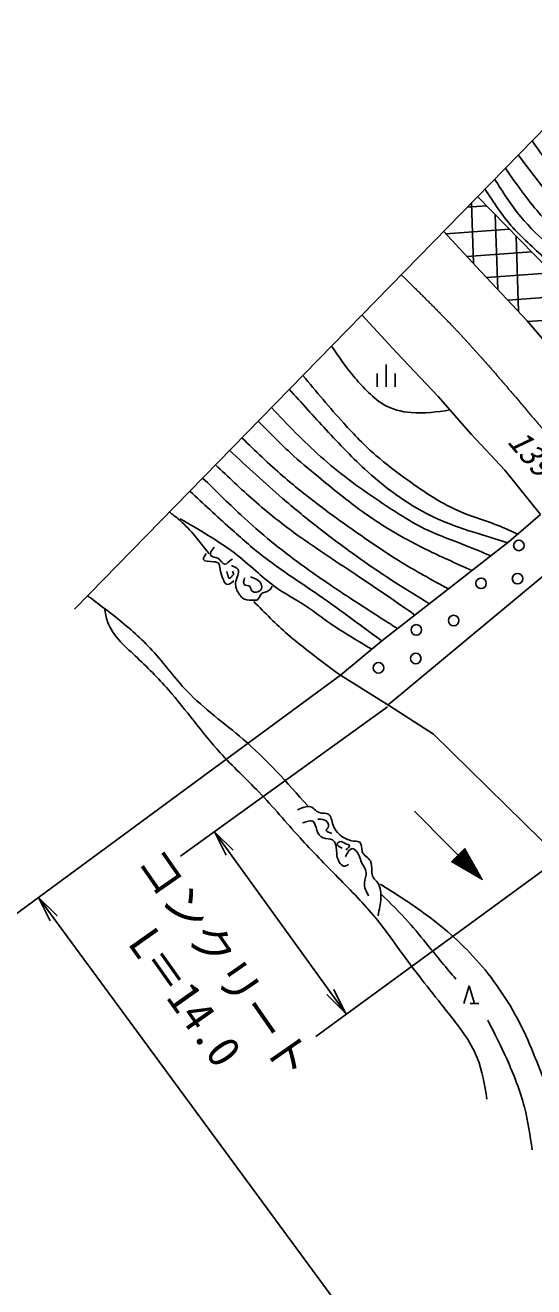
# Model space of a CAD drawing. Units: millimetres, scale not verified. Extents: x 40000 to 680000, y 20000 to 380000.
# Drawn here: x 229246 to 257727, y 265423 to 336074 of the extents above; entities that cross this region are included whole.
import ezdxf
from ezdxf.enums import TextEntityAlignment as Align

# ---------------------------------------------------------------- set-up
doc = ezdxf.new("R2010")
doc.units = ezdxf.units.MM
doc.header["$LTSCALE"] = 1000
doc.linetypes.add('CHAIN', pattern=[18.5, 12, -1.5, 3.5, -1.5])
for name, color, linetype, lineweight in [('M-BGD', 7, 'Continuous', 25), ('M-BMK', 2, 'CHAIN', 13), ('M-BMK-SRVR', 3, 'Continuous', 25), ('M-STR-HTXT', 7, 'Continuous', 13), ('M-STR-STR3', 7, 'Continuous', 25)]:
    doc.layers.add(name, color=color, linetype=linetype, lineweight=lineweight)
doc.styles.add('ＭＳ ゴシック', font='')
doc.styles.get('ＭＳ ゴシック').set_extended_font_data('MS Gothic')

# ---------------------------------------------------------------- blocks, each defined once
blk = doc.blocks.new('open_arrow')
at = {"color": 0, "linetype": 'Continuous', "lineweight": -2}
blk.add_lwpolyline([(7.5, 1.25), (0, 0), (7.5, -1.25)], dxfattribs=at)

msp = doc.modelspace()

# ---------------------------------------------------------------- linework, layer by layer
at = {"layer": 'M-BGD'}
for p, q in [((254578, 326481), (261179, 319699)), ((255083, 325962), (253994, 325883)), ((254240, 326135), (254349, 322725)), ((255572, 325459), (255706, 321283)), ((254497, 322568), (252677, 324534)), ((256360, 324650), (252809, 324391)), ((256741, 324258), (256877, 320038)), ((257593, 323383), (253985, 323121)), ((257366, 319517), (254497, 322568)), ((258736, 322209), (255084, 321943)), ((259969, 320943), (256278, 320674)), ((248099, 319846), (250057, 317732)), ((259763, 316685), (257366, 319517)), ((261121, 319751), (257397, 319480)), ((250057, 317732), (252371, 315284)), ((248961, 316578), (248961, 315828)), ((249461, 317078), (249461, 315828)), ((249961, 315828), (249961, 316578)), ((252371, 315284), (254213, 313173)), ((254213, 313173), (256100, 311151)), ((256100, 311151), (258099, 308680)), ((258099, 308680), (256347, 307153)), ((256347, 307153), (249226, 301605)), ((258194, 305187), (249577, 298013)), ((249226, 301605), (246909, 299666)), ((246909, 299666), (249653, 297966)), ((249653, 297966), (252118, 296365)), ((252118, 296365), (259194, 289424)), ((253809, 281284), (254109, 282284)), ((254109, 282284), (254409, 281284)), ((254159, 281284), (254659, 281284))]:
    msp.add_line(p, q, dxfattribs=at)
for centre in [(256894, 306941), (256818, 305082), (254775, 304818), (251149, 302210), (253238, 302732), (249030, 300086), (251119, 300609)]:
    msp.add_circle(centre, 295, dxfattribs=at)
for points, knots in [([(257630, 329606), (258054, 329003), (258477, 328399), (258954, 327840), (259477, 327225), (260065, 326663), (260669, 326124), (261096, 325744), (261531, 325375), (261982, 325023), (262677, 324481), (263410, 323979), (264184, 323562), (265195, 323017), (266276, 322618), (267361, 322207), (268146, 321909), (268933, 321606), (269627, 321148), (270237, 320745), (270775, 320222), (271236, 319644), (271851, 318873), (272328, 318004), (272718, 317103), (273066, 316301), (273344, 315472), (273629, 314647), (274008, 313549), (274399, 312457), (274794, 311364), (275126, 310446), (275460, 309527), (275853, 308633), (276207, 307826), (276608, 307038), (277060, 306282), (277653, 305288), (278334, 304350), (279015, 303411)], [0, 0, 0, 0, 1, 1, 1, 2, 2, 2, 3, 3, 3, 4, 4, 4, 5, 5, 5, 6, 6, 6, 7, 7, 7, 8, 8, 8, 9, 9, 9, 10, 10, 10, 11, 11, 11, 12, 12, 12, 13, 13, 13, 13]), ([(256853, 328811), (257347, 328156), (257840, 327502), (258351, 326856), (258786, 326308), (259233, 325765), (259748, 325298), (260197, 324892), (260697, 324542), (261199, 324197), (261761, 323810), (262326, 323428), (262918, 323095), (263553, 322739), (264220, 322440), (264879, 322128), (265647, 321765), (266403, 321386), (267163, 321000), (267777, 320688), (268395, 320371), (268936, 319952), (269530, 319492), (270033, 318908), (270467, 318287), (270888, 317685), (271245, 317048), (271595, 316406), (271914, 315822), (272226, 315234), (272509, 314633), (273170, 313227), (273668, 311748), (274255, 310308), (274641, 309360), (275066, 308429), (275464, 307487), (275782, 306734), (276084, 305974), (276386, 305214)], [0, 0, 0, 0, 1, 1, 1, 2, 2, 2, 3, 3, 3, 4, 4, 4, 5, 5, 5, 6, 6, 6, 7, 7, 7, 8, 8, 8, 9, 9, 9, 10, 10, 10, 11, 11, 11, 12, 12, 12, 13, 13, 13, 13]), ([(275103, 305579), (274936, 306357), (274769, 307136), (274524, 307890), (274331, 308482), (274090, 309059), (273852, 309636), (273392, 310750), (272942, 311863), (272455, 312967), (272089, 313797), (271704, 314622), (271219, 315385), (270840, 315983), (270400, 316544), (269930, 317078), (269186, 317922), (268364, 318700), (267458, 319361), (266754, 319875), (265998, 320318), (265229, 320731), (264205, 321281), (263157, 321777), (262139, 322343), (261018, 322967), (259933, 323676), (258996, 324546), (258299, 325193), (257685, 325930), (257116, 326695), (256778, 327149), (256457, 327612), (256136, 328076)], [0, 0, 0, 0, 1, 1, 1, 2, 2, 2, 3, 3, 3, 4, 4, 4, 5, 5, 5, 6, 6, 6, 7, 7, 7, 8, 8, 8, 9, 9, 9, 10, 10, 10, 11, 11, 11, 11]), ([(255532, 327458), (255993, 326730), (256453, 326001), (257001, 325345), (257499, 324750), (258070, 324213), (258654, 323693), (259514, 322926), (260403, 322194), (261353, 321557), (262195, 320993), (263084, 320504), (264013, 320066), (264919, 319640), (265864, 319262), (266632, 318656), (267273, 318151), (267791, 317487), (268325, 316843), (268961, 316074), (269618, 315334), (270138, 314505), (270756, 313520), (271181, 312410), (271629, 311322), (271884, 310703), (272146, 310092), (272409, 309480)], [0, 0, 0, 0, 1, 1, 1, 2, 2, 2, 3, 3, 3, 4, 4, 4, 5, 5, 5, 6, 6, 6, 7, 7, 7, 8, 8, 8, 9, 9, 9, 9]), ([(254994, 326907), (255480, 326154), (255966, 325400), (256558, 324741), (257158, 324073), (257867, 323501), (258492, 322847), (258789, 322537), (259067, 322209), (259379, 321920), (259972, 321372), (260690, 320968), (261394, 320550), (262278, 320024), (263140, 319475), (263973, 318898), (264672, 318413), (265350, 317909), (266068, 317407), (266682, 316977), (267324, 316549), (267720, 315956), (268058, 315451), (268217, 314826), (268376, 314200)], [0, 0, 0, 0, 1, 1, 1, 2, 2, 2, 3, 3, 3, 4, 4, 4, 5, 5, 5, 6, 6, 6, 7, 7, 7, 8, 8, 8, 8]), ([(246401, 318107), (246796, 317527), (247191, 316947), (247639, 316411), (247866, 316139), (248108, 315878), (248360, 315624), (248652, 315330), (248957, 315045), (249311, 314837), (249772, 314566), (250314, 314425), (250853, 314378), (251584, 314313), (252308, 314420), (253032, 314526)], [0, 0, 0, 0, 1, 1, 1, 2, 2, 2, 3, 3, 3, 4, 4, 4, 5, 5, 5, 5]), ([(244797, 316464), (245545, 315561), (246293, 314658), (247081, 313788), (247653, 313156), (248245, 312542), (248885, 311984), (249447, 311493), (250046, 311045), (250656, 310606), (251612, 309919), (252596, 309255), (253673, 308803), (254379, 308506), (255125, 308301), (255837, 308016), (256174, 307881), (256503, 307729), (256833, 307576)], [0, 0, 0, 0, 1, 1, 1, 2, 2, 2, 3, 3, 3, 4, 4, 4, 5, 5, 5, 6, 6, 6, 6]), ([(244035, 315684), (244720, 314927), (245405, 314169), (246097, 313420), (246846, 312611), (247604, 311811), (248425, 311069), (249573, 310033), (250845, 309110), (252245, 308470), (252932, 308156), (253649, 307911), (254369, 307679), (255001, 307476), (255634, 307284), (256268, 307091)], [0, 0, 0, 0, 1, 1, 1, 2, 2, 2, 3, 3, 3, 4, 4, 4, 5, 5, 5, 5]), ([(255327, 306358), (254821, 306569), (254315, 306779), (253804, 306979), (253130, 307242), (252446, 307485), (251793, 307792), (250841, 308241), (249956, 308828), (249081, 309420), (248484, 309823), (247891, 310230), (247318, 310663), (246797, 311056), (246291, 311471), (245804, 311906), (244831, 312772), (243931, 313714), (243030, 314656)], [0, 0, 0, 0, 1, 1, 1, 2, 2, 2, 3, 3, 3, 4, 4, 4, 5, 5, 5, 6, 6, 6, 6]), ([(242297, 313905), (242886, 313298), (243475, 312692), (244099, 312122), (244607, 311657), (245139, 311217), (245671, 310777), (246483, 310105), (247296, 309434), (248152, 308820), (248945, 308251), (249775, 307731), (250633, 307265), (251375, 306862), (252137, 306498), (252905, 306147), (253357, 305939), (253812, 305735), (254266, 305532)], [0, 0, 0, 0, 1, 1, 1, 2, 2, 2, 3, 3, 3, 4, 4, 4, 5, 5, 5, 6, 6, 6, 6]), ([(241377, 312963), (242133, 312236), (242888, 311508), (243679, 310821), (244294, 310287), (244930, 309777), (245578, 309284), (246355, 308693), (247150, 308126), (247951, 307566), (248686, 307053), (249426, 306546), (250188, 306075), (251088, 305518), (252018, 305012), (252948, 304505)], [0, 0, 0, 0, 1, 1, 1, 2, 2, 2, 3, 3, 3, 4, 4, 4, 5, 5, 5, 5]), ([(251885, 303676), (251226, 304079), (250566, 304481), (249917, 304899), (249088, 305433), (248274, 305993), (247476, 306572), (246819, 307049), (246171, 307539), (245532, 308041), (244897, 308540), (244269, 309050), (243657, 309578), (243159, 310006), (242672, 310446), (242188, 310889), (241688, 311345), (241192, 311805), (240696, 312266)], [0, 0, 0, 0, 1, 1, 1, 2, 2, 2, 3, 3, 3, 4, 4, 4, 5, 5, 5, 6, 6, 6, 6]), ([(239907, 311457), (240610, 310784), (241313, 310110), (242046, 309469), (242822, 308789), (243631, 308146), (244466, 307540), (245609, 306712), (246800, 305954), (247973, 305171), (249016, 304475), (250044, 303759), (251072, 303043)], [0, 0, 0, 0, 1, 1, 1, 2, 2, 2, 3, 3, 3, 4, 4, 4, 4]), ([(239182, 310715), (239886, 310024), (240589, 309333), (241313, 308663), (241876, 308142), (242452, 307634), (243045, 307148), (243839, 306497), (244664, 305886), (245505, 305298), (246346, 304710), (247202, 304144), (248063, 303586), (248739, 303148), (249417, 302715), (250095, 302281)], [0, 0, 0, 0, 1, 1, 1, 2, 2, 2, 3, 3, 3, 4, 4, 4, 5, 5, 5, 5]), ([(238467, 309982), (239219, 309283), (239972, 308583), (240735, 307894), (241328, 307360), (241927, 306833), (242555, 306344), (243492, 305615), (244495, 304973), (245475, 304300), (246727, 303441), (247943, 302534), (249159, 301627)], [0, 0, 0, 0, 1, 1, 1, 2, 2, 2, 3, 3, 3, 4, 4, 4, 4]), ([(239542, 306474), (239252, 306852), (238962, 307230), (238649, 307591), (238390, 307889), (238115, 308175), (237812, 308428), (237653, 308560), (237486, 308684), (237319, 308807)], [0, 0, 0, 0, 1, 1, 1, 2, 2, 2, 3, 3, 3, 3]), ([(237928, 308427), (238442, 308130), (238956, 307832), (239463, 307522), (239976, 307208), (240482, 306881), (240959, 306518), (241374, 306202), (241767, 305859), (242159, 305514), (242493, 305222), (242825, 304928), (243183, 304668), (243759, 304250), (244399, 303921), (244993, 303527), (245444, 303228), (245869, 302892), (246312, 302582), (246814, 302231), (247341, 301914), (247867, 301598), (248129, 301440), (248391, 301283), (248654, 301126)], [0, 0, 0, 0, 1, 1, 1, 2, 2, 2, 3, 3, 3, 4, 4, 4, 5, 5, 5, 6, 6, 6, 7, 7, 7, 8, 8, 8, 8]), ([(239833, 306850), (239765, 306762), (239697, 306674), (239645, 306563), (239625, 306520), (239607, 306475), (239615, 306434), (239626, 306383), (239679, 306341), (239734, 306316), (239835, 306268), (239940, 306277), (240031, 306227), (240183, 306142), (240297, 305892), (240426, 305890), (240535, 305889), (240654, 306060), (240782, 306138), (240809, 306153), (240835, 306165), (240862, 306177)], [0, 0, 0, 0, 1, 1, 1, 2, 2, 2, 3, 3, 3, 4, 4, 4, 5, 5, 5, 6, 6, 6, 7, 7, 7, 7]), ([(240931, 304951), (240783, 304837), (240635, 304723), (240525, 304763), (240422, 304800), (240353, 304973), (240298, 305119), (240232, 305293), (240186, 305427), (240159, 305603), (240140, 305734), (240131, 305887), (240050, 305960), (239997, 306008), (239911, 306021), (239813, 306029), (239575, 306047), (239260, 306032), (239229, 306157), (239211, 306233), (239294, 306358), (239378, 306484)], [0, 0, 0, 0, 1, 1, 1, 2, 2, 2, 3, 3, 3, 4, 4, 4, 5, 5, 5, 6, 6, 6, 7, 7, 7, 7]), ([(240535, 305485), (240586, 305267), (240636, 305048), (240713, 305099), (240744, 305119), (240779, 305181), (240822, 305228), (240853, 305260), (240888, 305285), (240901, 305317), (240923, 305368), (240887, 305436), (240852, 305505)], [0, 0, 0, 0, 1, 1, 1, 2, 2, 2, 3, 3, 3, 4, 4, 4, 4]), ([(243078, 304654), (243030, 304567), (242983, 304481), (242909, 304426), (242779, 304329), (242565, 304332), (242454, 304209), (242377, 304123), (242349, 303976), (242266, 303912), (242189, 303852), (242062, 303864), (241940, 303872), (241740, 303886), (241551, 303890), (241416, 303991), (241341, 304047), (241282, 304132), (241228, 304219), (241106, 304411), (241004, 304612), (241030, 304842), (241060, 305114), (241267, 305427), (241158, 305603), (241099, 305700), (240946, 305755), (240792, 305811)], [0, 0, 0, 0, 1, 1, 1, 2, 2, 2, 3, 3, 3, 4, 4, 4, 5, 5, 5, 6, 6, 6, 7, 7, 7, 8, 8, 8, 9, 9, 9, 9]), ([(241534, 305129), (241486, 304965), (241438, 304802), (241524, 304743), (241591, 304697), (241739, 304714), (241811, 304654), (241880, 304596), (241880, 304469), (241940, 304397), (242048, 304266), (242354, 304317), (242454, 304466), (242512, 304551), (242501, 304668), (242464, 304763), (242373, 304995), (242117, 305087), (241861, 305178)], [0, 0, 0, 0, 1, 1, 1, 2, 2, 2, 3, 3, 3, 4, 4, 4, 5, 5, 5, 6, 6, 6, 6]), ([(245067, 292355), (243912, 293657), (242756, 294958), (241440, 296094), (240400, 296991), (239259, 297784), (238314, 298773), (237624, 299495), (237039, 300321), (236361, 301061), (235765, 301711), (235097, 302295), (234408, 302847), (233862, 303284), (233302, 303702), (232742, 304120)], [0, 0, 0, 0, 1, 1, 1, 2, 2, 2, 3, 3, 3, 4, 4, 4, 5, 5, 5, 5]), ([(255106, 275934), (254978, 276725), (254850, 277516), (254560, 278240), (254178, 279191), (253515, 280026), (252861, 280848), (252008, 281921), (251172, 282971), (250374, 284063), (249887, 284730), (249414, 285412), (248892, 286053), (248232, 286862), (247492, 287604), (246758, 288349), (246038, 289079), (245323, 289812), (244635, 290570), (243862, 291422), (243123, 292306), (242326, 293135), (241614, 293876), (240857, 294573), (240164, 295334), (239141, 296457), (238261, 297720), (237269, 298852), (236688, 299515), (236069, 300133), (235401, 300757), (234787, 301330), (234133, 301907), (233862, 302662), (233774, 302907), (233726, 303169), (233678, 303432)], [0, 0, 0, 0, 1, 1, 1, 2, 2, 2, 3, 3, 3, 4, 4, 4, 5, 5, 5, 6, 6, 6, 7, 7, 7, 8, 8, 8, 9, 9, 9, 10, 10, 10, 11, 11, 11, 12, 12, 12, 12]), ([(246909, 299666), (246311, 300108), (245713, 300551), (245123, 301005), (244725, 301312), (244330, 301624), (243951, 301954), (243287, 302532), (242670, 303164), (242054, 303796)], [0, 0, 0, 0, 1, 1, 1, 2, 2, 2, 3, 3, 3, 3]), ([(244498, 292136), (244705, 292226), (244912, 292315), (245132, 292318), (245137, 292318), (245141, 292318), (245145, 292318), (245365, 292314), (245501, 292061), (245715, 291981), (245880, 291919), (246092, 291961), (246220, 291890), (246386, 291798), (246410, 291515), (246492, 291282), (246603, 290963), (246821, 290737), (247074, 290583), (247260, 290470), (247465, 290396), (247709, 290376), (247810, 290367), (247917, 290368), (247980, 290324), (248106, 290237), (248057, 289975), (248123, 289793), (248206, 289565), (248469, 289461), (248576, 289275), (248667, 289117), (248644, 288899), (248654, 288693), (248659, 288571), (248677, 288454), (248731, 288356), (248792, 288247), (248900, 288162), (248977, 288058), (249074, 287928), (249121, 287767), (249146, 287605), (249190, 287311), (249156, 287015), (249107, 286725), (249076, 286547), (249040, 286370), (249003, 286194)], [0, 0, 0, 0, 1, 1, 1, 2, 2, 2, 3, 3, 3, 4, 4, 4, 5, 5, 5, 6, 6, 6, 7, 7, 7, 8, 8, 8, 9, 9, 9, 10, 10, 10, 11, 11, 11, 12, 12, 12, 13, 13, 13, 14, 14, 14, 15, 15, 15, 16, 16, 16, 16]), ([(244783, 291398), (245018, 291484), (245254, 291569), (245378, 291476), (245485, 291396), (245510, 291183), (245573, 290997), (245642, 290792), (245758, 290620), (245935, 290557), (246099, 290499), (246316, 290535), (246453, 290453), (246628, 290349), (246672, 290053), (246686, 289819), (246693, 289697), (246692, 289592), (246725, 289469), (246785, 289242), (246961, 288954), (247152, 288977), (247220, 288986), (247289, 289033), (247359, 289081)], [0, 0, 0, 0, 1, 1, 1, 2, 2, 2, 3, 3, 3, 4, 4, 4, 5, 5, 5, 6, 6, 6, 7, 7, 7, 8, 8, 8, 8]), ([(245637, 291618), (245821, 291612), (246005, 291606), (246129, 291476), (246213, 291389), (246270, 291245), (246207, 291139), (246177, 291089), (246119, 291047), (246103, 291010), (246069, 290929), (246242, 290872), (246414, 290816)], [0, 0, 0, 0, 1, 1, 1, 2, 2, 2, 3, 3, 3, 4, 4, 4, 4]), ([(246997, 289987), (246847, 290055), (246698, 290122), (246725, 290220), (246738, 290270), (246798, 290328), (246854, 290350), (246967, 290393), (247067, 290286), (247204, 290233), (247281, 290203), (247371, 290190), (247398, 290156), (247441, 290101), (247322, 289992), (247204, 289884)], [0, 0, 0, 0, 1, 1, 1, 2, 2, 2, 3, 3, 3, 4, 4, 4, 5, 5, 5, 5]), ([(248472, 287320), (248345, 287558), (248218, 287796), (248239, 288045), (248256, 288239), (248362, 288440), (248343, 288628), (248323, 288823), (248169, 289003), (248084, 289185), (248028, 289303), (248002, 289422), (247942, 289560), (247857, 289752), (247706, 289980), (247553, 289961), (247446, 289948), (247338, 289813), (247268, 289690), (247231, 289622), (247204, 289559), (247178, 289495)], [0, 0, 0, 0, 1, 1, 1, 2, 2, 2, 3, 3, 3, 4, 4, 4, 5, 5, 5, 6, 6, 6, 7, 7, 7, 7]), ([(280950, 255986), (279968, 256114), (278986, 256242), (278036, 256516), (277149, 256772), (276289, 257156), (275519, 257664), (274994, 258011), (274510, 258416), (274018, 258812), (272737, 259844), (271405, 260815), (270178, 261902), (268606, 263294), (267207, 264878), (265724, 266378), (264718, 267395), (263673, 268374), (262744, 269457), (261896, 270446), (261144, 271521), (260460, 272636), (259869, 273597), (259327, 274588), (258870, 275616), (258304, 276890), (257866, 278221), (257281, 279490), (256676, 280801), (255912, 282045), (254996, 283165), (254149, 284201), (253172, 285129), (252116, 285946), (251168, 286680), (250156, 287324), (249145, 287967)], [0, 0, 0, 0, 1, 1, 1, 2, 2, 2, 3, 3, 3, 4, 4, 4, 5, 5, 5, 6, 6, 6, 7, 7, 7, 8, 8, 8, 9, 9, 9, 10, 10, 10, 11, 11, 11, 12, 12, 12, 12]), ([(249179, 287419), (249704, 286905), (250230, 286391), (250718, 285843), (251098, 285416), (251456, 284968), (251817, 284524), (252326, 283897), (252841, 283276), (253356, 282655)], [0, 0, 0, 0, 1, 1, 1, 2, 2, 2, 3, 3, 3, 3]), ([(255152, 280346), (255517, 279632), (255882, 278917), (256214, 278184), (256613, 277307), (256965, 276403), (257204, 275473), (257404, 274692), (257524, 273891), (257643, 273091)], [0, 0, 0, 0, 1, 1, 1, 2, 2, 2, 3, 3, 3, 3])]:
    msp.add_open_spline(points, degree=3, knots=knots, dxfattribs=at)
at = {"layer": 'M-BMK'}
msp.add_open_spline([(250304, 322104), (251388, 321040), (252472, 319976), (253511, 318869), (254730, 317570), (255887, 316212), (257042, 314853), (258381, 313278), (259716, 311701), (260989, 310075), (262593, 308028), (264098, 305903), (265594, 303774), (266631, 302298), (267664, 300821), (268641, 299307), (269442, 298067), (270205, 296803), (270961, 295533), (271698, 294294), (272427, 293048), (273246, 291863), (274192, 290494), (275257, 289206), (276396, 287985), (277296, 287022), (278242, 286101), (279270, 285285), (280384, 284401), (281593, 283641), (282802, 282881)], degree=3, knots=[0, 0, 0, 0, 1, 1, 1, 2, 2, 2, 3, 3, 3, 4, 4, 4, 5, 5, 5, 6, 6, 6, 7, 7, 7, 8, 8, 8, 9, 9, 9, 10, 10, 10, 10], dxfattribs=at)
at = {"layer": 'M-BMK-SRVR'}
msp.add_line((270759, 343051), (232007, 303367), dxfattribs=at)
at = {"layer": 'M-STR-HTXT'}
for p, q in [((251055, 292057), (254853, 288222)), ((253862, 289959), (253126, 289230)), ((253878, 289930), (253155, 289214)), ((253904, 289885), (253199, 289187)), ((253929, 289840), (253244, 289161)), ((253955, 289795), (253289, 289135)), ((253981, 289750), (253333, 289109)), ((254006, 289705), (253378, 289083)), ((254853, 288222), (253862, 289959)), ((254853, 288222), (253126, 289230)), ((254032, 289660), (253423, 289057)), ((254058, 289615), (253468, 289031)), ((254083, 289570), (253512, 289005)), ((254109, 289525), (253557, 288979)), ((254135, 289480), (253602, 288953)), ((254160, 289436), (253646, 288926)), ((254186, 289391), (253691, 288900)), ((254212, 289346), (253736, 288874)), ((254237, 289301), (253781, 288848)), ((254263, 289256), (253825, 288822)), ((254289, 289211), (253870, 288796)), ((254314, 289166), (253915, 288770)), ((254340, 289121), (253959, 288744)), ((254366, 289076), (254004, 288718)), ((254391, 289031), (254049, 288692)), ((254417, 288986), (254093, 288665)), ((254443, 288941), (254138, 288639)), ((254468, 288896), (254183, 288613)), ((254494, 288851), (254228, 288587)), ((254520, 288806), (254272, 288561)), ((254545, 288761), (254317, 288535)), ((254571, 288716), (254362, 288509)), ((254597, 288671), (254406, 288483)), ((254622, 288626), (254451, 288457)), ((254648, 288581), (254496, 288431)), ((254674, 288536), (254540, 288404)), ((254699, 288492), (254585, 288378)), ((254725, 288447), (254630, 288352)), ((254751, 288402), (254675, 288326)), ((254776, 288357), (254719, 288300)), ((254802, 288312), (254764, 288274)), ((254828, 288267), (254809, 288248))]:
    msp.add_line(p, q, dxfattribs=at)
at = {"layer": 'M-STR-STR3'}
for p, q in [((246909, 299666), (227230, 285191)), ((249533, 297907), (237949, 289538)), ((247186, 280750), (239847, 290909)), ((259194, 289424), (245530, 279441)), ((252291, 256892), (229986, 287218)), ((246464, 281750), (247233, 280685))]:
    msp.add_line(p, q, dxfattribs=at)

# ---------------------------------------------------------------- block references
at = {"layer": 'M-STR-STR3', "xscale": 193, "yscale": 193}
for p, rotation in [((239847, 290909), 305.8), ((229986, 287218), 306.3), ((247186, 280750), 125.8)]:
    msp.add_blockref('open_arrow', p, dxfattribs=dict(at, rotation=rotation))

# ---------------------------------------------------------------- texts
at = {"layer": 'M-BGD', "style": 'ＭＳ ゴシック', "oblique": 15}
msp.add_text('139.4', height=1320, rotation=310.252, dxfattribs=at).set_placement((257212, 313574), align=Align.TOP_LEFT)
at = {"layer": 'M-STR-STR3', "style": 'ＭＳ ゴシック'}
for s, rotation, p in [('コンクリート', 304.802, (234943, 288864)), ('L＝14.0', 305.327, (234482, 284353))]:
    msp.add_text(s, height=1833, rotation=rotation, dxfattribs=at).set_placement(p, align=Align.BOTTOM_LEFT)

doc.saveas('drawing.dxf')
